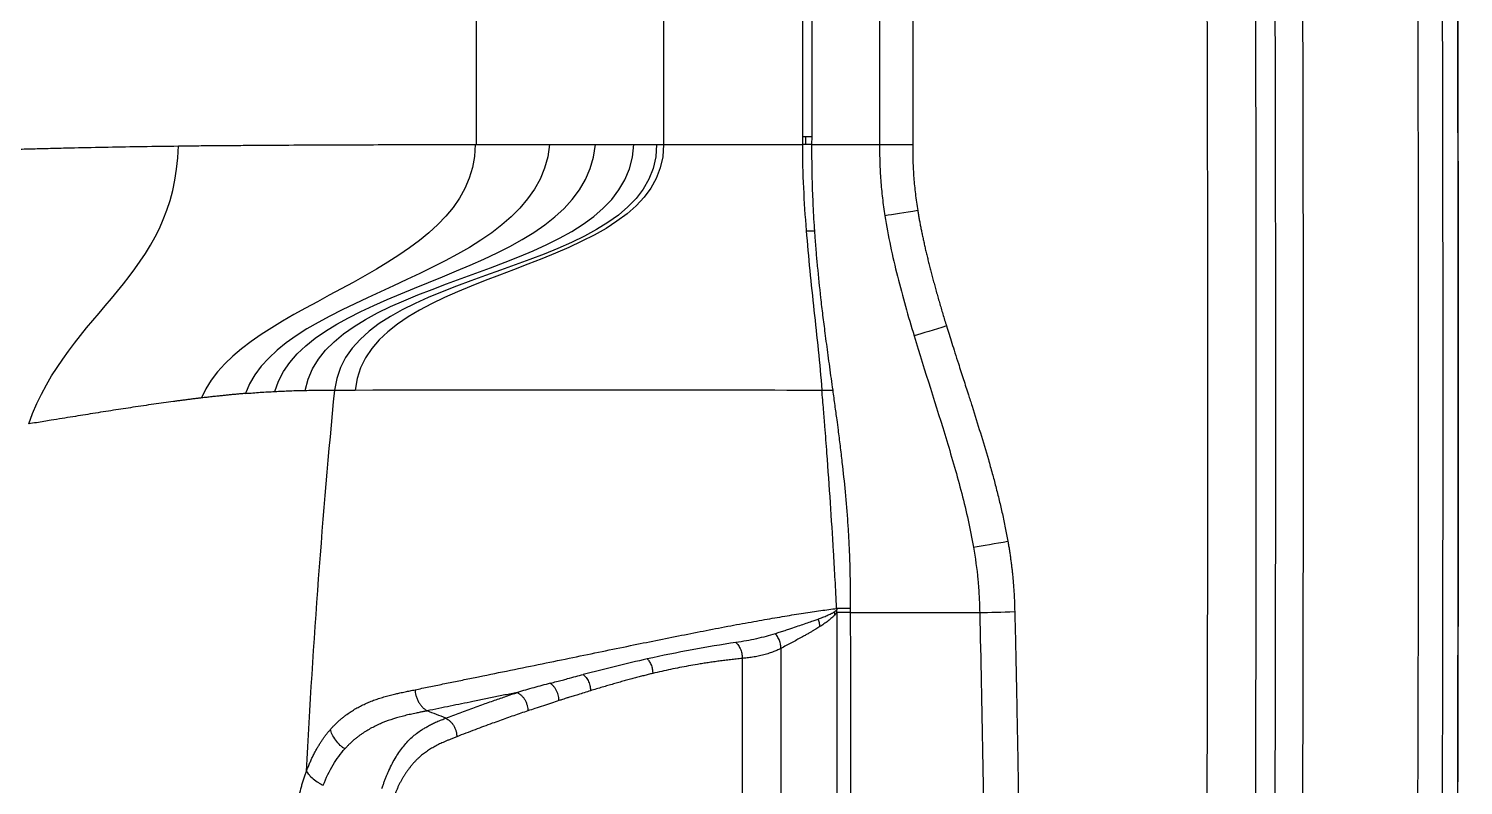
# Model space of a CAD drawing. Extents: x -54 to 18, y -18 to 89.
# Drawn here: x 3.62 to 18.18, y 20.28 to 27.96 of the extents above; entities that cross this region are included whole.
import ezdxf

# ---------------------------------------------------------------- set-up
doc = ezdxf.new("R2010")
doc.units = 0
doc.header["$MEASUREMENT"] = 0
doc.layers.add('GEOMETRY', color=2, linetype='Continuous', lineweight=25)

# ---------------------------------------------------------------- blocks, each defined once
blk = doc.blocks.new('2026 MINI-ASPIRE')
at = {"layer": 'GEOMETRY'}
for p, q in [((30.128, -10.126), (30.128, -23.972)), ((30.464, -10.126), (30.464, -23.972)), ((29.344, -10.91), (29.344, -23.89)), ((29.439, -10.91), (29.439, -23.89)), ((26.034, -12.318), (26.034, -23.972)), ((27.936, -12.318), (27.936, -23.972)), ((26.025, -23.972), (26.034, -23.972)), ((27.936, -23.972), (29.344, -23.972)), ((27.936, -23.972), (27.936, -23.972)), ((29.344, -23.89), (29.344, -23.972)), ((29.439, -23.89), (29.438, -23.972)), ((29.439, -23.972), (30.128, -23.972)), ((24.597, -26.463), (24.598, -26.463)), ((29.831, -28.68), (29.831, -28.723)), ((29.831, -28.723), (31.144, -28.723)), ((29.127, -29.086), (29.127, -39.637)), ((28.733, -29.188), (28.733, -39.537)), ((26.453, -29.533), (26.453, -29.533))]:
    blk.add_line(p, q, dxfattribs=at)
for points in [[(33.989, -6.328), (34.198, -19.772), (34.198, -33.22), (33.989, -46.664)], [(35.847, -6.322), (36.052, -19.774), (36.052, -33.229), (35.847, -46.681)], [(35.443, -6.456), (35.646, -19.819), (35.646, -33.185), (35.443, -46.548)], [(21.492, -26.808), (21.897, -25.657), (22.982, -25.307), (23.011, -23.986)], [(26.025, -23.972), (26.015, -25.281), (23.654, -25.535), (23.247, -26.544)], [(26.779, -23.972), (26.648, -25.326), (24.071, -25.431), (23.692, -26.498)], [(23.99, -26.478), (24.315, -25.325), (27.119, -25.359), (27.245, -23.972)], [(24.297, -26.467), (24.533, -25.215), (27.574, -25.379), (27.633, -23.972)], [(27.865, -23.972), (27.86, -25.36), (24.73, -25.155), (24.597, -26.463)], [(27.936, -23.972), (27.936, -25.324), (24.918, -25.176), (24.807, -26.463)], [(30.128, -23.972), (30.208, -23.972), (30.332, -23.972), (30.464, -23.972)], [(30.515, -24.642), (30.385, -24.663), (30.262, -24.682), (30.182, -24.694)], [(30.807, -25.813), (30.682, -25.852), (30.563, -25.888), (30.479, -25.914)], [(24.807, -26.463), (26.726, -26.46), (28.313, -26.463), (29.543, -26.463)], [(31.08, -28.058), (31.18, -28.041), (31.303, -28.02), (31.43, -27.998)], [(29.692, -28.68), (29.693, -28.683), (29.693, -28.689), (29.693, -28.695)], [(31.144, -28.723), (31.246, -28.72), (31.371, -28.717), (31.499, -28.713)], [(25.726, -29.794), (25.663, -29.769), (25.599, -29.745), (25.535, -29.72)]]:
    blk.add_open_spline(points, degree=3, dxfattribs=at)
for points, knots in [([(34.269, -6.266), (34.272, -6.504), (34.28, -6.98), (34.291, -7.696), (34.301, -8.412), (34.311, -9.13), (34.32, -9.849), (34.33, -10.57), (34.338, -11.291), (34.346, -12.015), (34.354, -12.739), (34.362, -13.465), (34.369, -14.192), (34.376, -14.92), (34.382, -15.65), (34.399, -17.819), (34.42, -21.434), (34.43, -26.496), (34.42, -31.558), (34.398, -35.356), (34.377, -37.89), (34.366, -39.166), (34.353, -40.437), (34.338, -41.704), (34.323, -42.966), (34.306, -44.223), (34.288, -45.476), (34.275, -46.31), (34.269, -46.726)], [0, 0, 0, 0, 0.017645, 0.035323, 0.053034, 0.070777, 0.088552, 0.106361, 0.124201, 0.142075, 0.159981, 0.177919, 0.195891, 0.213895, 0.231931, 0.25, 0.374694, 0.5, 0.625293, 0.75, 0.781644, 0.813176, 0.844596, 0.875902, 0.907095, 0.938176, 0.969144, 1, 1, 1, 1]), ([(35.847, -46.682), (35.884, -43.991), (35.956, -38.61), (36.003, -30.538), (36.003, -22.466), (35.956, -14.393), (35.884, -9.012), (35.847, -6.322)], [0, 0, 0, 0, 0.2, 0.4, 0.6, 0.8, 1, 1, 1, 1]), ([(33.794, -6.524), (33.797, -6.753), (33.805, -7.212), (33.815, -7.901), (33.824, -8.59), (33.834, -9.279), (33.843, -9.967), (33.851, -10.656), (33.859, -11.345), (33.867, -12.034), (33.875, -12.722), (33.882, -13.411), (33.889, -14.1), (33.895, -14.789), (33.901, -15.477), (33.907, -16.166), (33.912, -16.855), (33.917, -17.544), (33.922, -18.232), (33.926, -18.921), (33.93, -19.61), (33.933, -20.299), (33.936, -20.987), (33.939, -21.676), (33.942, -22.365), (33.944, -23.053), (33.945, -23.742), (33.947, -24.431), (33.947, -25.12), (33.948, -25.808), (33.948, -26.497), (33.948, -27.186), (33.947, -27.874), (33.947, -28.563), (33.945, -29.252), (33.944, -29.941), (33.942, -30.629), (33.939, -31.318), (33.936, -32.007), (33.933, -32.695), (33.93, -33.384), (33.926, -34.073), (33.922, -34.761), (33.917, -35.45), (33.912, -36.139), (33.907, -36.827), (33.901, -37.516), (33.895, -38.205), (33.889, -38.893), (33.882, -39.582), (33.875, -40.271), (33.867, -40.959), (33.86, -41.648), (33.851, -42.337), (33.843, -43.025), (33.834, -43.714), (33.824, -44.403), (33.815, -45.091), (33.805, -45.78), (33.798, -46.239), (33.794, -46.469)], [0, 0, 0, 0, 0.017244, 0.034488, 0.051732, 0.068976, 0.086219, 0.103463, 0.120706, 0.137949, 0.155192, 0.172434, 0.189677, 0.206919, 0.224162, 0.241404, 0.258646, 0.275888, 0.29313, 0.310371, 0.327613, 0.344854, 0.362095, 0.379337, 0.396578, 0.413819, 0.43106, 0.448301, 0.465542, 0.482783, 0.500023, 0.517264, 0.534505, 0.551745, 0.568986, 0.586226, 0.603467, 0.620707, 0.637947, 0.655188, 0.672428, 0.689669, 0.706909, 0.724149, 0.74139, 0.75863, 0.775871, 0.793111, 0.810352, 0.827592, 0.844833, 0.862073, 0.879314, 0.896555, 0.913795, 0.931036, 0.948277, 0.965518, 0.982759, 1, 1, 1, 1]), ([(35.692, -6.452), (35.695, -6.682), (35.702, -7.14), (35.712, -7.829), (35.722, -8.518), (35.731, -9.207), (35.74, -9.896), (35.748, -10.585), (35.756, -11.275), (35.764, -11.964), (35.771, -12.654), (35.778, -13.345), (35.785, -14.035), (35.792, -14.726), (35.798, -15.417), (35.803, -16.108), (35.808, -16.799), (35.813, -17.491), (35.818, -18.183), (35.822, -18.875), (35.826, -19.567), (35.829, -20.259), (35.832, -20.952), (35.835, -21.645), (35.837, -22.338), (35.84, -23.032), (35.841, -23.725), (35.842, -24.419), (35.843, -25.113), (35.844, -25.807), (35.844, -26.75), (35.843, -27.941), (35.841, -29.379), (35.837, -30.817), (35.832, -32.253), (35.825, -33.688), (35.816, -35.122), (35.806, -36.554), (35.794, -37.986), (35.781, -39.416), (35.766, -40.845), (35.75, -42.274), (35.732, -43.701), (35.713, -45.126), (35.699, -46.077), (35.692, -46.551)], [0, 0, 0, 0, 0.017165, 0.034335, 0.05151, 0.068691, 0.085878, 0.103069, 0.120267, 0.13747, 0.154678, 0.171892, 0.189111, 0.206336, 0.223566, 0.240802, 0.258043, 0.275289, 0.292542, 0.309799, 0.327063, 0.344332, 0.361606, 0.378886, 0.396171, 0.413462, 0.430758, 0.448061, 0.465368, 0.482681, 0.5, 0.535898, 0.571768, 0.607609, 0.643422, 0.679207, 0.714963, 0.750691, 0.786391, 0.822063, 0.857706, 0.893322, 0.928909, 0.964469, 1, 1, 1, 1]), ([(33.307, -46.36), (33.311, -46.132), (33.318, -45.676), (33.328, -44.991), (33.337, -44.306), (33.346, -43.621), (33.355, -42.936), (33.364, -42.251), (33.372, -41.567), (33.38, -40.882), (33.387, -40.197), (33.394, -39.512), (33.401, -38.827), (33.407, -38.142), (33.413, -37.457), (33.419, -36.772), (33.424, -36.087), (33.429, -35.402), (33.434, -34.717), (33.438, -34.032), (33.442, -33.347), (33.445, -32.662), (33.448, -31.977), (33.451, -31.292), (33.453, -30.607), (33.455, -29.922), (33.457, -29.237), (33.458, -28.551), (33.459, -27.866), (33.459, -27.181), (33.46, -26.251), (33.459, -25.077), (33.457, -23.658), (33.453, -22.239), (33.447, -20.819), (33.44, -19.4), (33.432, -17.981), (33.422, -16.563), (33.41, -15.144), (33.397, -13.725), (33.382, -12.306), (33.366, -10.887), (33.348, -9.469), (33.328, -8.05), (33.314, -7.105), (33.307, -6.632)], [0, 0, 0, 0, 0.017238, 0.034476, 0.051715, 0.068954, 0.086193, 0.103432, 0.120671, 0.137911, 0.15515, 0.17239, 0.189631, 0.206871, 0.224112, 0.241353, 0.258594, 0.275835, 0.293077, 0.310319, 0.327561, 0.344804, 0.362047, 0.37929, 0.396533, 0.413777, 0.431021, 0.448265, 0.46551, 0.482755, 0.5, 0.535722, 0.571442, 0.607162, 0.64288, 0.678596, 0.714312, 0.750026, 0.78574, 0.821452, 0.857164, 0.892874, 0.928583, 0.964292, 1, 1, 1, 1]), ([(20.902, -24.032), (20.96, -24.03), (21.076, -24.027), (21.25, -24.022), (21.425, -24.017), (21.601, -24.012), (21.779, -24.008), (22.011, -24.002), (22.302, -23.997), (22.654, -23.99), (22.891, -23.987), (23.011, -23.986)], [0, 0, 0, 0, 0.082112, 0.16471, 0.247792, 0.331359, 0.415412, 0.49995, 0.662462, 0.829145, 1, 1, 1, 1]), ([(23.011, -23.986), (23.073, -23.985), (23.197, -23.983), (23.384, -23.981), (23.574, -23.98), (23.824, -23.978), (24.141, -23.976), (24.644, -23.973), (25.274, -23.972), (25.775, -23.972), (26.025, -23.972)], [0, 0, 0, 0, 0.061266, 0.123465, 0.186597, 0.250664, 0.372221, 0.501361, 0.751499, 1, 1, 1, 1]), ([(26.034, -23.972), (26.086, -23.972), (26.142, -23.972), (26.26, -23.972), (26.321, -23.972), (26.448, -23.972), (26.514, -23.972), (26.646, -23.972), (26.713, -23.972), (26.779, -23.972)], [0, 0, 0, 0, 0.25, 0.25, 0.5, 0.5, 0.75, 0.75, 1, 1, 1, 1]), ([(26.779, -23.972), (26.86, -23.972), (26.941, -23.972), (27.097, -23.972), (27.173, -23.972), (27.245, -23.972)], [0, 0, 0, 0, 0.5, 0.5, 1, 1, 1, 1]), ([(27.245, -23.972), (27.321, -23.972), (27.392, -23.972), (27.523, -23.972), (27.581, -23.972), (27.633, -23.972)], [0, 0, 0, 0, 0.5, 0.5, 1, 1, 1, 1]), ([(27.633, -23.972), (27.688, -23.972), (27.735, -23.972), (27.811, -23.972), (27.842, -23.972), (27.865, -23.972)], [0, 0, 0, 0, 0.5, 0.5, 1, 1, 1, 1]), ([(27.865, -23.972), (27.884, -23.972), (27.898, -23.972), (27.921, -23.972), (27.929, -23.972), (27.936, -23.972)], [0, 0, 0, 0, 0.5, 0.5, 1, 1, 1, 1]), ([(29.344, -23.89), (29.345, -23.89), (29.346, -23.89), (29.349, -23.89), (29.351, -23.89), (29.358, -23.89), (29.366, -23.89), (29.375, -23.89)], [0, 0, 0, 0, 0.25, 0.25, 0.5, 0.5, 1, 1, 1, 1]), ([(29.344, -23.972), (29.344, -24.118), (29.348, -24.264), (29.362, -24.555), (29.371, -24.7), (29.383, -24.845)], [0, 0, 0, 0, 0.5, 0.5, 1, 1, 1, 1]), ([(29.376, -23.972), (29.366, -23.972), (29.358, -23.972), (29.351, -23.972), (29.349, -23.972), (29.346, -23.972), (29.345, -23.972), (29.344, -23.972)], [0, 0, 0, 0, 0.5, 0.5, 0.75, 0.75, 1, 1, 1, 1]), ([(29.375, -23.89), (29.375, -23.893), (29.375, -23.899), (29.375, -23.914), (29.375, -23.922), (29.376, -23.94), (29.376, -23.948), (29.376, -23.963), (29.376, -23.969), (29.376, -23.972)], [0, 0, 0, 0, 0.25, 0.25, 0.5, 0.5, 0.75, 0.75, 1, 1, 1, 1]), ([(29.375, -23.89), (29.384, -23.89), (29.395, -23.89), (29.412, -23.89), (29.418, -23.89), (29.429, -23.89), (29.434, -23.89), (29.439, -23.89)], [0, 0, 0, 0, 0.5, 0.5, 0.75, 0.75, 1, 1, 1, 1]), ([(29.438, -23.972), (29.435, -23.972), (29.431, -23.972), (29.421, -23.972), (29.415, -23.972), (29.398, -23.972), (29.386, -23.972), (29.376, -23.972)], [0, 0, 0, 0, 0.25, 0.25, 0.5, 0.5, 1, 1, 1, 1]), ([(29.438, -23.972), (29.438, -24.005), (29.438, -24.068), (29.439, -24.165), (29.44, -24.266), (29.444, -24.42), (29.451, -24.585), (29.459, -24.729), (29.464, -24.804), (29.466, -24.833), (29.466, -24.846)], [0, 0, 0, 0, 0.113471, 0.215552, 0.332642, 0.459119, 0.743448, 0.898612, 0.954743, 1, 1, 1, 1]), ([(30.128, -23.972), (30.128, -24.033), (30.128, -24.093), (30.132, -24.214), (30.135, -24.274), (30.144, -24.395), (30.15, -24.455), (30.164, -24.575), (30.173, -24.635), (30.182, -24.694)], [0, 0, 0, 0, 0.25, 0.25, 0.5, 0.5, 0.75, 0.75, 1, 1, 1, 1]), ([(30.464, -23.972), (30.464, -23.987), (30.464, -24.017), (30.464, -24.06), (30.465, -24.101), (30.466, -24.156), (30.469, -24.225), (30.475, -24.308), (30.482, -24.39), (30.491, -24.472), (30.502, -24.557), (30.511, -24.614), (30.515, -24.642)], [0, 0, 0, 0, 0.067556, 0.131739, 0.192555, 0.250007, 0.375578, 0.499995, 0.620566, 0.744055, 0.870517, 1, 1, 1, 1]), ([(30.182, -24.694), (30.214, -24.901), (30.259, -25.106), (30.36, -25.512), (30.418, -25.714), (30.479, -25.914)], [0, 0, 0, 0, 0.5, 0.5, 1, 1, 1, 1]), ([(30.515, -24.642), (30.517, -24.656), (30.522, -24.683), (30.529, -24.725), (30.537, -24.768), (30.545, -24.811), (30.554, -24.856), (30.564, -24.901), (30.574, -24.947), (30.584, -24.995), (30.595, -25.043), (30.607, -25.092), (30.619, -25.142), (30.632, -25.193), (30.645, -25.245), (30.659, -25.297), (30.673, -25.351), (30.688, -25.406), (30.703, -25.461), (30.719, -25.518), (30.736, -25.575), (30.753, -25.633), (30.77, -25.693), (30.788, -25.753), (30.801, -25.793), (30.807, -25.813)], [0, 0, 0, 0, 0.034218, 0.069264, 0.105139, 0.141847, 0.17939, 0.217771, 0.256991, 0.297052, 0.337957, 0.379707, 0.422303, 0.465748, 0.510043, 0.555189, 0.601187, 0.64804, 0.695747, 0.74431, 0.79373, 0.844008, 0.895145, 0.947142, 1, 1, 1, 1]), ([(29.383, -24.845), (29.385, -24.845), (29.388, -24.846), (29.397, -24.846), (29.403, -24.847), (29.416, -24.847), (29.42, -24.847), (29.43, -24.847), (29.435, -24.847), (29.445, -24.847), (29.45, -24.847), (29.459, -24.847), (29.463, -24.846), (29.466, -24.846)], [0, 0, 0, 0, 0.25, 0.25, 0.5, 0.5, 0.625, 0.625, 0.75, 0.75, 0.875, 0.875, 1, 1, 1, 1]), ([(29.383, -24.845), (29.394, -24.98), (29.406, -25.115), (29.433, -25.385), (29.447, -25.52), (29.491, -25.924), (29.521, -26.193), (29.543, -26.463)], [0, 0, 0, 0, 0.25, 0.25, 0.5, 0.5, 1, 1, 1, 1]), ([(29.466, -24.846), (29.468, -24.864), (29.473, -24.937), (29.482, -25.056), (29.501, -25.266), (29.523, -25.479), (29.55, -25.706), (29.575, -25.9), (29.603, -26.114), (29.63, -26.307), (29.646, -26.426), (29.652, -26.465)], [0, 0, 0, 0, 0.03309, 0.133404, 0.221497, 0.419534, 0.529105, 0.640701, 0.779546, 0.927218, 1, 1, 1, 1]), ([(30.479, -25.914), (30.586, -26.27), (30.702, -26.622), (30.863, -27.156), (30.915, -27.334), (31.008, -27.694), (31.049, -27.875), (31.08, -28.058)], [0, 0, 0, 0, 0.5, 0.5, 0.75, 0.75, 1, 1, 1, 1]), ([(30.807, -25.813), (30.816, -25.841), (30.834, -25.899), (30.862, -25.989), (30.894, -26.089), (30.933, -26.212), (30.979, -26.354), (31.025, -26.497), (31.083, -26.678), (31.151, -26.897), (31.22, -27.125), (31.271, -27.307), (31.308, -27.445), (31.342, -27.582), (31.369, -27.698), (31.39, -27.79), (31.404, -27.861), (31.417, -27.93), (31.426, -27.975), (31.43, -27.998)], [0, 0, 0, 0, 0.0383715, 0.0800395, 0.1250043, 0.1760455, 0.2500044, 0.3221031, 0.3749994, 0.4999957, 0.6249977, 0.6892346, 0.7500036, 0.8139802, 0.8750027, 0.9072495, 0.9388287, 0.9697441, 1, 1, 1, 1]), ([(23.692, -26.498), (23.679, -26.499), (23.651, -26.502), (23.611, -26.505), (23.569, -26.509), (23.528, -26.513), (23.486, -26.517), (23.444, -26.522), (23.398, -26.526), (23.35, -26.532), (23.299, -26.537), (23.264, -26.542), (23.247, -26.544)], [0, 0, 0, 0, 0.094734, 0.189468, 0.284195, 0.378907, 0.473599, 0.568264, 0.662896, 0.774823, 0.887196, 1, 1, 1, 1]), ([(23.692, -26.498), (23.743, -26.494), (23.793, -26.49), (23.892, -26.483), (23.941, -26.481), (23.99, -26.478)], [0, 0, 0, 0, 0.5, 0.5, 1, 1, 1, 1]), ([(23.99, -26.478), (24.042, -26.475), (24.094, -26.473), (24.196, -26.469), (24.247, -26.468), (24.297, -26.467)], [0, 0, 0, 0, 0.5, 0.5, 1, 1, 1, 1]), ([(24.297, -26.467), (24.348, -26.465), (24.398, -26.465), (24.499, -26.464), (24.548, -26.464), (24.597, -26.463)], [0, 0, 0, 0, 0.5, 0.5, 1, 1, 1, 1]), ([(24.312, -30.332), (24.346, -29.676), (24.387, -29.024), (24.483, -27.733), (24.538, -27.094), (24.598, -26.463)], [0, 0, 0, 0, 0.5, 0.5, 1, 1, 1, 1]), ([(24.598, -26.463), (24.616, -26.463), (24.634, -26.463), (24.669, -26.463), (24.687, -26.463), (24.739, -26.463), (24.773, -26.463), (24.807, -26.463)], [0, 0, 0, 0, 0.25, 0.25, 0.5, 0.5, 1, 1, 1, 1]), ([(29.543, -26.463), (29.545, -26.463), (29.547, -26.463), (29.552, -26.463), (29.555, -26.463), (29.566, -26.464), (29.575, -26.465), (29.591, -26.465), (29.596, -26.466), (29.608, -26.466), (29.614, -26.466), (29.626, -26.466), (29.632, -26.466), (29.643, -26.466), (29.648, -26.465), (29.652, -26.465)], [0, 0, 0, 0, 0.125, 0.125, 0.25, 0.25, 0.5, 0.5, 0.625, 0.625, 0.75, 0.75, 0.875, 0.875, 1, 1, 1, 1]), ([(29.692, -28.68), (29.689, -28.618), (29.684, -28.51), (29.673, -28.318), (29.656, -28.022), (29.63, -27.604), (29.6, -27.182), (29.576, -26.867), (29.559, -26.654), (29.548, -26.53), (29.543, -26.463)], [0, 0, 0, 0, 0.083903, 0.145957, 0.260605, 0.482981, 0.71133, 0.832742, 0.909227, 1, 1, 1, 1]), ([(29.652, -26.465), (29.659, -26.517), (29.672, -26.617), (29.691, -26.751), (29.709, -26.888), (29.727, -27.032), (29.752, -27.242), (29.78, -27.502), (29.801, -27.758), (29.813, -27.96), (29.822, -28.14), (29.828, -28.337), (29.83, -28.507), (29.831, -28.616), (29.831, -28.659), (29.831, -28.68)], [0, 0, 0, 0, 0.069977, 0.13598, 0.18338, 0.256196, 0.332056, 0.467779, 0.609553, 0.677322, 0.741433, 0.852517, 0.942343, 0.970929, 1, 1, 1, 1]), ([(23.247, -26.544), (23.234, -26.545), (23.207, -26.548), (23.167, -26.553), (23.127, -26.558), (23.086, -26.563), (23.045, -26.569), (23.003, -26.574), (22.91, -26.587), (22.761, -26.607), (22.559, -26.637), (22.352, -26.669), (22.149, -26.701), (21.938, -26.735), (21.771, -26.762), (21.646, -26.783), (21.571, -26.795), (21.519, -26.803), (21.492, -26.808)], [0, 0, 0, 0, 0.026313, 0.052698, 0.079151, 0.105671, 0.132257, 0.158907, 0.185618, 0.309141, 0.435378, 0.548114, 0.66463, 0.772545, 0.886867, 0.923032, 0.960749, 1, 1, 1, 1]), ([(31.08, -28.058), (31.099, -28.168), (31.115, -28.278), (31.131, -28.445), (31.135, -28.5), (31.141, -28.611), (31.143, -28.667), (31.144, -28.723)], [0, 0, 0, 0, 0.5, 0.5, 0.75, 0.75, 1, 1, 1, 1]), ([(31.43, -27.998), (31.432, -28.013), (31.438, -28.044), (31.445, -28.089), (31.452, -28.135), (31.458, -28.179), (31.464, -28.224), (31.47, -28.268), (31.475, -28.311), (31.481, -28.37), (31.487, -28.444), (31.493, -28.532), (31.497, -28.622), (31.499, -28.682), (31.499, -28.713)], [0, 0, 0, 0, 0.064878, 0.129065, 0.192569, 0.255393, 0.317543, 0.379025, 0.439845, 0.500008, 0.624565, 0.749997, 0.86941, 1, 1, 1, 1]), ([(25.413, -29.506), (25.437, -29.501), (25.484, -29.491), (25.555, -29.477), (25.626, -29.462), (25.697, -29.447), (25.769, -29.433), (25.841, -29.418), (25.914, -29.403), (25.986, -29.388), (26.144, -29.356), (26.385, -29.307), (26.704, -29.242), (27.014, -29.178), (27.312, -29.117), (27.593, -29.059), (27.861, -29.004), (28.118, -28.953), (28.371, -28.903), (28.616, -28.856), (28.812, -28.82), (28.96, -28.794), (29.064, -28.776), (29.165, -28.759), (29.261, -28.743), (29.354, -28.728), (29.444, -28.714), (29.53, -28.702), (29.612, -28.691), (29.666, -28.684), (29.692, -28.68)], [0, 0, 0, 0, 0.013725, 0.027578, 0.04156, 0.05567, 0.069908, 0.084274, 0.098768, 0.113389, 0.128138, 0.19448, 0.26191, 0.329172, 0.394652, 0.459873, 0.52003, 0.582132, 0.643431, 0.706162, 0.767165, 0.79567, 0.823512, 0.850694, 0.877217, 0.903082, 0.928291, 0.952846, 0.976749, 1, 1, 1, 1]), ([(29.831, -28.68), (29.826, -28.68), (29.821, -28.68), (29.808, -28.68), (29.801, -28.681), (29.786, -28.681), (29.778, -28.681), (29.762, -28.681), (29.754, -28.681), (29.732, -28.681), (29.719, -28.681), (29.706, -28.681), (29.702, -28.681), (29.696, -28.681), (29.694, -28.68), (29.692, -28.68)], [0, 0, 0, 0, 0.125, 0.125, 0.25, 0.25, 0.375, 0.375, 0.5, 0.5, 0.75, 0.75, 0.875, 0.875, 1, 1, 1, 1]), ([(29.067, -28.937), (29.082, -28.932), (29.111, -28.922), (29.158, -28.907), (29.217, -28.887), (29.281, -28.865), (29.35, -28.842), (29.41, -28.821), (29.461, -28.804), (29.491, -28.793), (29.504, -28.788)], [0, 0, 0, 0, 0.0968406, 0.2021008, 0.315779, 0.4954731, 0.6434736, 0.7904901, 0.90933, 1, 1, 1, 1]), ([(29.504, -28.788), (29.512, -28.785), (29.528, -28.779), (29.551, -28.77), (29.574, -28.761), (29.596, -28.752), (29.617, -28.742), (29.635, -28.734), (29.649, -28.727), (29.659, -28.722), (29.665, -28.718), (29.668, -28.716)], [0, 0, 0, 0, 0.1458837, 0.2868048, 0.4227643, 0.5537628, 0.6905396, 0.8099021, 0.8844163, 0.9477784, 1, 1, 1, 1]), ([(29.522, -28.865), (29.521, -28.86), (29.521, -28.854), (29.52, -28.841), (29.518, -28.833), (29.515, -28.818), (29.513, -28.811), (29.509, -28.798), (29.506, -28.792), (29.504, -28.788)], [0, 0, 0, 0, 0.25, 0.25, 0.5, 0.5, 0.75, 0.75, 1, 1, 1, 1]), ([(29.673, -28.747), (29.672, -28.748), (29.669, -28.751), (29.665, -28.756), (29.66, -28.76), (29.655, -28.765), (29.649, -28.77), (29.639, -28.779), (29.624, -28.791), (29.605, -28.807), (29.584, -28.823), (29.563, -28.838), (29.542, -28.852), (29.528, -28.861), (29.522, -28.865)], [0, 0, 0, 0, 0.0261546, 0.0549822, 0.0864881, 0.1206766, 0.1575509, 0.1971136, 0.3169951, 0.4535682, 0.5896902, 0.7332879, 0.8686505, 1, 1, 1, 1]), ([(29.668, -28.716), (29.67, -28.715), (29.675, -28.711), (29.681, -28.706), (29.687, -28.701), (29.691, -28.697), (29.693, -28.695)], [0, 0, 0, 0, 0.2824259, 0.5314095, 0.7797931, 1, 1, 1, 1]), ([(29.668, -28.716), (29.668, -28.718), (29.669, -28.72), (29.67, -28.725), (29.671, -28.728), (29.672, -28.734), (29.672, -28.737), (29.672, -28.743), (29.673, -28.745), (29.673, -28.747)], [0, 0, 0, 0, 0.25, 0.25, 0.5, 0.5, 0.75, 0.75, 1, 1, 1, 1]), ([(29.691, -28.723), (29.69, -28.724), (29.688, -28.726), (29.686, -28.731), (29.682, -28.735), (29.678, -28.741), (29.674, -28.745), (29.673, -28.747)], [0, 0, 0, 0, 0.134263, 0.292321, 0.47426, 0.733814, 1, 1, 1, 1]), ([(29.694, -28.717), (29.694, -28.715), (29.694, -28.712), (29.694, -28.706), (29.694, -28.701), (29.693, -28.697), (29.693, -28.695)], [0, 0, 0, 0, 0.201336, 0.463163, 0.758652, 1, 1, 1, 1]), ([(29.694, -28.723), (29.694, -29.662), (29.694, -30.602), (29.693, -32.482), (29.693, -33.421), (29.693, -36.241), (29.693, -38.12), (29.693, -40)], [0, 0, 0, 0, 0.25, 0.25, 0.5, 0.5, 1, 1, 1, 1]), ([(29.831, -28.723), (29.798, -28.723), (29.769, -28.723), (29.723, -28.723), (29.705, -28.723), (29.694, -28.723)], [0, 0, 0, 0, 0.5, 0.5, 1, 1, 1, 1]), ([(29.831, -28.723), (29.831, -29.002), (29.832, -29.606), (29.833, -30.583), (29.834, -31.709), (29.835, -33.001), (29.836, -34.474), (29.836, -36.149), (29.835, -38.043), (29.835, -39.382), (29.834, -40.092)], [0, 0, 0, 0, 0.073754, 0.15929, 0.257896, 0.370974, 0.500038, 0.646718, 0.812753, 1, 1, 1, 1]), ([(31.144, -28.723), (31.167, -29.685), (31.183, -30.648), (31.204, -32.574), (31.209, -33.537), (31.216, -36.425), (31.208, -38.351), (31.193, -40.277)], [0, 0, 0, 0, 0.25, 0.25, 0.5, 0.5, 1, 1, 1, 1]), ([(31.499, -28.713), (31.502, -28.797), (31.506, -28.965), (31.511, -29.221), (31.517, -29.48), (31.522, -29.745), (31.527, -30.014), (31.532, -30.288), (31.536, -30.567), (31.54, -30.85), (31.544, -31.138), (31.548, -31.431), (31.551, -31.729), (31.554, -32.031), (31.557, -32.338), (31.56, -32.65), (31.562, -32.966), (31.564, -33.287), (31.566, -33.613), (31.567, -33.943), (31.568, -34.278), (31.569, -34.618), (31.57, -34.963), (31.57, -35.312), (31.57, -35.666), (31.57, -36.025), (31.569, -36.388), (31.569, -36.756), (31.568, -37.129), (31.566, -37.507), (31.565, -37.889), (31.563, -38.276), (31.561, -38.668), (31.559, -39.064), (31.556, -39.465), (31.553, -39.871), (31.551, -40.143), (31.55, -40.28)], [0, 0, 0, 0, 0.021657, 0.043721, 0.066191, 0.089067, 0.11235, 0.13604, 0.160136, 0.184638, 0.209547, 0.234863, 0.260586, 0.286715, 0.313251, 0.340194, 0.367544, 0.3953, 0.423464, 0.452034, 0.481011, 0.510395, 0.540186, 0.570384, 0.600989, 0.632001, 0.66342, 0.695246, 0.727479, 0.760119, 0.793167, 0.826621, 0.860483, 0.894751, 0.929427, 0.96451, 1, 1, 1, 1]), ([(29.067, -28.937), (29.037, -28.947), (29.007, -28.956), (28.944, -28.973), (28.912, -28.981), (28.845, -28.996), (28.811, -29.003), (28.741, -29.015), (28.706, -29.021), (28.669, -29.026)], [0, 0, 0, 0, 0.25, 0.25, 0.5, 0.5, 0.75, 0.75, 1, 1, 1, 1]), ([(29.127, -29.086), (29.127, -29.076), (29.126, -29.063), (29.122, -29.035), (29.118, -29.02), (29.106, -28.99), (29.099, -28.977), (29.087, -28.959), (29.083, -28.954), (29.074, -28.945), (29.071, -28.941), (29.067, -28.937)], [0, 0, 0, 0, 0.25, 0.25, 0.5, 0.5, 0.75, 0.75, 0.875, 0.875, 1, 1, 1, 1]), ([(29.522, -28.865), (29.515, -28.869), (29.501, -28.878), (29.479, -28.891), (29.455, -28.905), (29.429, -28.921), (29.401, -28.937), (29.371, -28.954), (29.315, -28.985), (29.234, -29.03), (29.163, -29.067), (29.127, -29.086)], [0, 0, 0, 0, 0.049985, 0.105392, 0.166221, 0.232472, 0.304147, 0.381246, 0.463769, 0.727992, 1, 1, 1, 1]), ([(28.669, -29.026), (28.523, -29.048), (28.375, -29.073), (28.075, -29.128), (27.923, -29.159), (27.77, -29.193)], [0, 0, 0, 0, 0.5, 0.5, 1, 1, 1, 1]), ([(28.669, -29.026), (28.673, -29.03), (28.677, -29.035), (28.686, -29.045), (28.691, -29.05), (28.704, -29.068), (28.712, -29.083), (28.725, -29.115), (28.729, -29.131), (28.733, -29.162), (28.733, -29.177), (28.733, -29.188)], [0, 0, 0, 0, 0.125, 0.125, 0.25, 0.25, 0.5, 0.5, 0.75, 0.75, 1, 1, 1, 1]), ([(29.127, -29.086), (29.122, -29.088), (29.112, -29.094), (29.095, -29.102), (29.075, -29.11), (29.046, -29.122), (29.006, -29.137), (28.953, -29.152), (28.897, -29.165), (28.841, -29.175), (28.795, -29.181), (28.759, -29.185), (28.742, -29.187), (28.733, -29.188)], [0, 0, 0, 0, 0.042929, 0.098732, 0.155138, 0.215874, 0.348046, 0.490575, 0.630114, 0.764256, 0.887716, 0.943139, 1, 1, 1, 1]), ([(27.77, -29.193), (27.664, -29.217), (27.556, -29.242), (27.339, -29.295), (27.23, -29.322), (27.12, -29.351)], [0, 0, 0, 0, 0.5, 0.5, 1, 1, 1, 1]), ([(27.77, -29.193), (27.773, -29.197), (27.777, -29.201), (27.785, -29.21), (27.788, -29.216), (27.8, -29.233), (27.807, -29.246), (27.817, -29.275), (27.821, -29.29), (27.825, -29.318), (27.825, -29.33), (27.826, -29.34)], [0, 0, 0, 0, 0.125, 0.125, 0.25, 0.25, 0.5, 0.5, 0.75, 0.75, 1, 1, 1, 1]), ([(28.733, -29.188), (28.714, -29.19), (28.674, -29.194), (28.616, -29.201), (28.558, -29.208), (28.501, -29.215), (28.444, -29.223), (28.388, -29.231), (28.334, -29.239), (28.267, -29.25), (28.189, -29.264), (28.098, -29.281), (28.007, -29.299), (27.917, -29.319), (27.856, -29.333), (27.826, -29.34)], [0, 0, 0, 0, 0.065345, 0.129876, 0.193594, 0.256499, 0.318591, 0.379872, 0.440341, 0.5, 0.59952, 0.699277, 0.799274, 0.899514, 1, 1, 1, 1]), ([(26.785, -29.44), (26.806, -29.434), (26.848, -29.423), (26.907, -29.408), (26.972, -29.39), (27.042, -29.371), (27.095, -29.357), (27.12, -29.351)], [0, 0, 0, 0, 0.194202, 0.368591, 0.523168, 0.775955, 1, 1, 1, 1]), ([(27.12, -29.351), (27.124, -29.355), (27.129, -29.359), (27.139, -29.369), (27.144, -29.375), (27.154, -29.387), (27.159, -29.394), (27.168, -29.408), (27.172, -29.416), (27.182, -29.441), (27.187, -29.458), (27.193, -29.49), (27.194, -29.505), (27.194, -29.516)], [0, 0, 0, 0, 0.125, 0.125, 0.25, 0.25, 0.375, 0.375, 0.5, 0.5, 0.75, 0.75, 1, 1, 1, 1]), ([(27.826, -29.34), (27.811, -29.344), (27.78, -29.351), (27.734, -29.363), (27.686, -29.375), (27.637, -29.388), (27.586, -29.402), (27.534, -29.416), (27.481, -29.431), (27.426, -29.447), (27.37, -29.463), (27.313, -29.48), (27.254, -29.498), (27.214, -29.51), (27.194, -29.516)], [0, 0, 0, 0, 0.071337, 0.144854, 0.22055, 0.298428, 0.378486, 0.460727, 0.545149, 0.631753, 0.72054, 0.81151, 0.904663, 1, 1, 1, 1]), ([(24.554, -29.91), (24.558, -29.905), (24.566, -29.896), (24.578, -29.883), (24.59, -29.871), (24.602, -29.858), (24.615, -29.846), (24.627, -29.834), (24.64, -29.822), (24.653, -29.81), (24.667, -29.799), (24.68, -29.788), (24.694, -29.777), (24.708, -29.766), (24.732, -29.749), (24.766, -29.725), (24.812, -29.697), (24.859, -29.671), (24.907, -29.648), (24.956, -29.627), (25.005, -29.608), (25.056, -29.591), (25.11, -29.575), (25.164, -29.56), (25.215, -29.548), (25.264, -29.537), (25.312, -29.527), (25.363, -29.516), (25.396, -29.509), (25.413, -29.506)], [0, 0, 0, 0, 0.014949, 0.030034, 0.045259, 0.060627, 0.07614, 0.091801, 0.107613, 0.123577, 0.139696, 0.155972, 0.172409, 0.189007, 0.205769, 0.2573, 0.310485, 0.365369, 0.421997, 0.476897, 0.533558, 0.590782, 0.652011, 0.715326, 0.77772, 0.82423, 0.883846, 0.941542, 1, 1, 1, 1]), ([(25.413, -29.506), (25.414, -29.514), (25.415, -29.523), (25.417, -29.542), (25.419, -29.553), (25.425, -29.575), (25.429, -29.586), (25.438, -29.608), (25.443, -29.62), (25.455, -29.641), (25.462, -29.651), (25.476, -29.669), (25.484, -29.678), (25.499, -29.693), (25.507, -29.7), (25.522, -29.711), (25.529, -29.716), (25.535, -29.72)], [0, 0, 0, 0, 0.125, 0.125, 0.25, 0.25, 0.375, 0.375, 0.5, 0.5, 0.625, 0.625, 0.75, 0.75, 0.875, 0.875, 1, 1, 1, 1]), ([(26.453, -29.533), (26.431, -29.538), (26.389, -29.546), (26.325, -29.559), (26.261, -29.572), (26.196, -29.585), (26.131, -29.599), (26.066, -29.612), (25.984, -29.629), (25.886, -29.649), (25.771, -29.672), (25.654, -29.696), (25.575, -29.712), (25.535, -29.72)], [0, 0, 0, 0, 0.071295, 0.142703, 0.214225, 0.285861, 0.35761, 0.429473, 0.501451, 0.624468, 0.748563, 0.873739, 1, 1, 1, 1]), ([(25.726, -29.794), (25.75, -29.785), (25.798, -29.766), (25.87, -29.739), (25.943, -29.712), (26.017, -29.685), (26.109, -29.652), (26.218, -29.613), (26.338, -29.572), (26.415, -29.546), (26.453, -29.533)], [0, 0, 0, 0, 0.098093, 0.197361, 0.2978, 0.399406, 0.502176, 0.680224, 0.846152, 1, 1, 1, 1]), ([(26.785, -29.44), (26.757, -29.448), (26.729, -29.455), (26.673, -29.47), (26.646, -29.478), (26.59, -29.493), (26.562, -29.501), (26.507, -29.516), (26.479, -29.524), (26.453, -29.533)], [0, 0, 0, 0, 0.25, 0.25, 0.5, 0.5, 0.75, 0.75, 1, 1, 1, 1]), ([(26.453, -29.533), (26.459, -29.537), (26.465, -29.541), (26.478, -29.551), (26.485, -29.557), (26.499, -29.57), (26.506, -29.577), (26.519, -29.594), (26.525, -29.603), (26.535, -29.621), (26.54, -29.631), (26.547, -29.65), (26.55, -29.66), (26.555, -29.679), (26.556, -29.688), (26.558, -29.705), (26.558, -29.713), (26.559, -29.72)], [0, 0, 0, 0, 0.125, 0.125, 0.25, 0.25, 0.375, 0.375, 0.5, 0.5, 0.625, 0.625, 0.75, 0.75, 0.875, 0.875, 1, 1, 1, 1]), ([(26.874, -29.616), (26.874, -29.61), (26.873, -29.603), (26.872, -29.587), (26.871, -29.579), (26.865, -29.552), (26.859, -29.533), (26.846, -29.507), (26.841, -29.499), (26.83, -29.483), (26.824, -29.476), (26.813, -29.463), (26.806, -29.458), (26.795, -29.448), (26.789, -29.444), (26.785, -29.44)], [0, 0, 0, 0, 0.125, 0.125, 0.25, 0.25, 0.5, 0.5, 0.625, 0.625, 0.75, 0.75, 0.875, 0.875, 1, 1, 1, 1]), ([(27.194, -29.516), (27.173, -29.523), (27.13, -29.536), (27.071, -29.554), (27.018, -29.571), (26.982, -29.581), (26.955, -29.59), (26.935, -29.596), (26.907, -29.605), (26.886, -29.612), (26.874, -29.616)], [0, 0, 0, 0, 0.200001, 0.400001, 0.550001, 0.700001, 0.739295, 0.802392, 0.889294, 1, 1, 1, 1]), ([(26.874, -29.616), (26.849, -29.624), (26.796, -29.641), (26.715, -29.668), (26.635, -29.695), (26.582, -29.712), (26.559, -29.72)], [0, 0, 0, 0, 0.239405, 0.5, 0.776202, 1, 1, 1, 1]), ([(25.535, -29.72), (25.524, -29.722), (25.5, -29.727), (25.463, -29.735), (25.418, -29.744), (25.367, -29.755), (25.291, -29.773), (25.198, -29.799), (25.089, -29.837), (24.985, -29.885), (24.909, -29.929), (24.86, -29.963), (24.836, -29.981), (24.812, -30), (24.786, -30.022), (24.759, -30.046), (24.735, -30.069), (24.716, -30.089), (24.705, -30.101), (24.7, -30.106)], [0, 0, 0, 0, 0.041861, 0.086366, 0.133442, 0.202572, 0.270021, 0.404577, 0.532388, 0.653386, 0.770734, 0.803291, 0.830821, 0.858186, 0.89066, 0.926378, 0.95639, 0.980882, 1, 1, 1, 1]), ([(25.077, -30.509), (25.079, -30.503), (25.083, -30.491), (25.089, -30.473), (25.095, -30.456), (25.101, -30.439), (25.108, -30.422), (25.114, -30.406), (25.12, -30.389), (25.127, -30.373), (25.134, -30.358), (25.14, -30.342), (25.157, -30.305), (25.183, -30.252), (25.22, -30.187), (25.258, -30.128), (25.298, -30.076), (25.34, -30.028), (25.383, -29.986), (25.43, -29.948), (25.473, -29.917), (25.514, -29.892), (25.551, -29.871), (25.591, -29.851), (25.635, -29.83), (25.681, -29.811), (25.712, -29.799), (25.726, -29.794)], [0, 0, 0, 0, 0.012331, 0.024656, 0.036979, 0.049301, 0.061626, 0.073954, 0.086289, 0.098633, 0.110987, 0.123355, 0.135739, 0.200678, 0.262602, 0.323035, 0.387431, 0.451774, 0.51716, 0.583081, 0.65871, 0.705439, 0.757782, 0.815193, 0.873874, 0.941118, 1, 1, 1, 1]), ([(25.726, -29.794), (25.732, -29.797), (25.739, -29.802), (25.753, -29.811), (25.76, -29.817), (25.774, -29.83), (25.782, -29.838), (25.795, -29.854), (25.801, -29.863), (25.812, -29.882), (25.817, -29.892), (25.825, -29.911), (25.828, -29.921), (25.832, -29.941), (25.834, -29.95), (25.836, -29.967), (25.836, -29.975), (25.837, -29.982)], [0, 0, 0, 0, 0.125, 0.125, 0.25, 0.25, 0.375, 0.375, 0.5, 0.5, 0.625, 0.625, 0.75, 0.75, 0.875, 0.875, 1, 1, 1, 1]), ([(26.559, -29.72), (26.535, -29.728), (26.487, -29.744), (26.415, -29.769), (26.343, -29.794), (26.27, -29.82), (26.163, -29.859), (26.019, -29.912), (25.898, -29.959), (25.837, -29.982)], [0, 0, 0, 0, 0.098602, 0.197902, 0.297902, 0.398601, 0.5, 0.743325, 1, 1, 1, 1]), ([(24.312, -30.332), (24.314, -30.326), (24.319, -30.313), (24.327, -30.293), (24.335, -30.274), (24.343, -30.255), (24.351, -30.236), (24.359, -30.218), (24.367, -30.199), (24.376, -30.182), (24.385, -30.164), (24.394, -30.146), (24.403, -30.129), (24.412, -30.113), (24.424, -30.091), (24.439, -30.067), (24.457, -30.038), (24.475, -30.011), (24.494, -29.984), (24.513, -29.958), (24.533, -29.933), (24.547, -29.918), (24.554, -29.91)], [0, 0, 0, 0, 0.038034, 0.076076, 0.114137, 0.152226, 0.190354, 0.228531, 0.266766, 0.305069, 0.34345, 0.38192, 0.420487, 0.459161, 0.497952, 0.567808, 0.638201, 0.709183, 0.780806, 0.853118, 0.926167, 1, 1, 1, 1]), ([(24.7, -30.106), (24.694, -30.102), (24.686, -30.097), (24.671, -30.085), (24.663, -30.078), (24.639, -30.055), (24.622, -30.037), (24.594, -29.999), (24.582, -29.978), (24.568, -29.95), (24.565, -29.941), (24.559, -29.924), (24.556, -29.916), (24.554, -29.91)], [0, 0, 0, 0, 0.125, 0.125, 0.25, 0.25, 0.5, 0.5, 0.75, 0.75, 0.875, 0.875, 1, 1, 1, 1]), ([(25.837, -29.982), (25.825, -29.987), (25.803, -29.996), (25.77, -30.009), (25.74, -30.022), (25.712, -30.034), (25.686, -30.045), (25.654, -30.06), (25.616, -30.08), (25.571, -30.106), (25.53, -30.133), (25.496, -30.158), (25.47, -30.179), (25.451, -30.197), (25.431, -30.215), (25.412, -30.234), (25.394, -30.254), (25.376, -30.275), (25.359, -30.297), (25.342, -30.319), (25.325, -30.343), (25.309, -30.367), (25.294, -30.392), (25.279, -30.417), (25.264, -30.444), (25.25, -30.471), (25.237, -30.499), (25.224, -30.528), (25.211, -30.558), (25.199, -30.588), (25.191, -30.61), (25.187, -30.62)], [0, 0, 0, 0, 0.050108, 0.096835, 0.140181, 0.180147, 0.216736, 0.249949, 0.318973, 0.383638, 0.443985, 0.500066, 0.530187, 0.559793, 0.588896, 0.61751, 0.64565, 0.673331, 0.70057, 0.727384, 0.753791, 0.779809, 0.805458, 0.830759, 0.855732, 0.8804, 0.904787, 0.928915, 0.95281, 0.976496, 1, 1, 1, 1]), ([(24.482, -30.476), (24.511, -30.4), (24.544, -30.33), (24.618, -30.207), (24.658, -30.153), (24.7, -30.106)], [0, 0, 0, 0, 0.5, 0.5, 1, 1, 1, 1]), ([(24.129, -31.912), (24.129, -31.895), (24.129, -31.859), (24.13, -31.801), (24.131, -31.728), (24.132, -31.65), (24.134, -31.573), (24.135, -31.512), (24.137, -31.444), (24.142, -31.332), (24.149, -31.207), (24.158, -31.086), (24.167, -30.998), (24.177, -30.911), (24.19, -30.825), (24.204, -30.74), (24.22, -30.656), (24.239, -30.574), (24.256, -30.505), (24.272, -30.451), (24.285, -30.41), (24.298, -30.37), (24.307, -30.345), (24.312, -30.332)], [0, 0, 0, 0, 0.029858, 0.064718, 0.104577, 0.161201, 0.204721, 0.242396, 0.271103, 0.328865, 0.443829, 0.498249, 0.551573, 0.606644, 0.660387, 0.715774, 0.769249, 0.825957, 0.882152, 0.9121, 0.941705, 0.970996, 1, 1, 1, 1]), ([(24.312, -30.332), (24.315, -30.337), (24.319, -30.343), (24.327, -30.355), (24.332, -30.361), (24.349, -30.381), (24.364, -30.396), (24.397, -30.424), (24.416, -30.437), (24.442, -30.454), (24.451, -30.459), (24.467, -30.468), (24.475, -30.472), (24.482, -30.476)], [0, 0, 0, 0, 0.125, 0.125, 0.25, 0.25, 0.5, 0.5, 0.75, 0.75, 0.875, 0.875, 1, 1, 1, 1])]:
    blk.add_open_spline(points, degree=3, knots=knots, dxfattribs=at)

msp = doc.modelspace()

# ---------------------------------------------------------------- block references
msp.add_blockref('2026 MINI-ASPIRE', (-17.876, 50.752))

doc.saveas('drawing.dxf')
